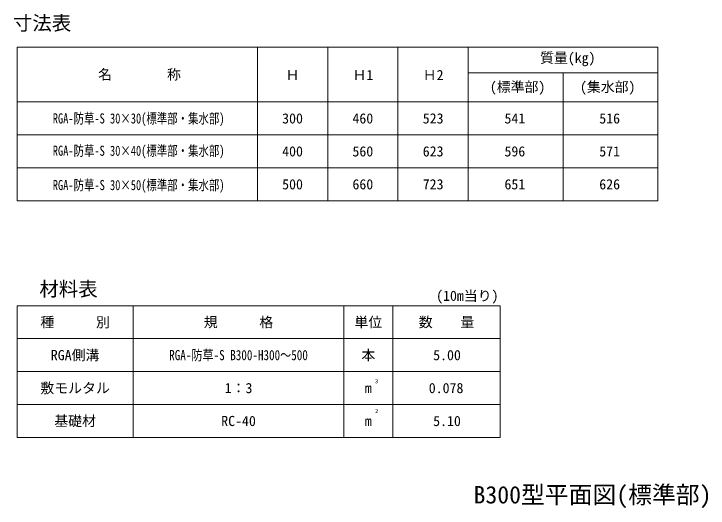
# Model space of a CAD drawing. Units: millimetres at full size, sheet at 1:20; details may follow other scales. Extents: x 0 to 8400, y 0 to 5940.
# Drawn here: x 1208 to 2958, y 1416 to 2662 of the extents above; entities that cross this region are included whole.
import ezdxf
from ezdxf.enums import TextEntityAlignment as Align

# ---------------------------------------------------------------- set-up
doc = ezdxf.new("R2010")
doc.units = ezdxf.units.MM
doc.header["$LTSCALE"] = 20
doc.layers.add('TEXT(細線）', color=1, linetype='Continuous', lineweight=13)
doc.layers.add('寸法線', color=7, linetype='Continuous', lineweight=9)
doc.styles.add('ＭＳ ゴシック', font='')
doc.styles.get('ＭＳ ゴシック').set_extended_font_data('MS Gothic')

msp = doc.modelspace()

# ---------------------------------------------------------------- linework, layer by layer
at = {"layer": 'TEXT(細線）'}
for p, q in [((2831.09, 2578.22), (1216.26, 2578.22)), ((1216.26, 2578.22), (1216.26, 2190.74)), ((1821.97, 2190.74), (1821.97, 2578.22)), ((1821.97, 2578.22), (1821.97, 2190.74)), ((1999.1, 2190.74), (1999.1, 2578.22)), ((2176.23, 2190.74), (2176.23, 2578.22)), ((2353.37, 2190.74), (2353.37, 2578.22)), ((2831.09, 2190.74), (2831.09, 2578.22)), ((2831.09, 2513.31), (2353.37, 2513.31)), ((2592.23, 2190.74), (2592.23, 2512.55)), ((2831.09, 2439.83), (1216.26, 2439.83)), ((2831.09, 2356.8), (1216.26, 2356.8)), ((2831.09, 2273.77), (1216.26, 2273.77)), ((2831.09, 2190.74), (1216.26, 2190.74)), ((1216.26, 1926.19), (1216.26, 1594.07)), ((2434.04, 1926.19), (1216.26, 1926.19)), ((1509.1, 1926.19), (1509.1, 1594.07)), ((2039.86, 1926.19), (2039.86, 1594.07)), ((2163.1, 1926.19), (2163.1, 1594.07)), ((2434.04, 1926.19), (2434.04, 1594.07)), ((2434.04, 1843.16), (1216.26, 1843.16)), ((2434.04, 1760.13), (1216.26, 1760.13)), ((2434.04, 1677.1), (1216.26, 1677.1)), ((2434.04, 1594.07), (1216.26, 1594.07))]:
    msp.add_line(p, q, dxfattribs=at)

# ---------------------------------------------------------------- texts
at = {"layer": 'TEXT(細線）', "style": 'ＭＳ ゴシック'}
for s, p in [('寸法表', (1205.85, 2609.88)), ('材料表', (1272.64, 1939.65))]:
    msp.add_text(s, height=35.92, dxfattribs=at).set_placement(p, align=Align.BOTTOM_LEFT)
for s, height, p in [('質量(kg)', 25.66, (2604.08, 2551.09)), ('名\u3000\u3000\u3000\u3000称', 25.48, (1524.93, 2509.18)), ('Ｈ', 25.66, (1910.54, 2507.7)), ('Ｈ1', 25.66, (2087.67, 2507.7)), ('Ｈ2', 25.66, (2264.8, 2507.7)), ('(標準部)', 25.66, (2477.66, 2477.68)), ('(集水部)', 25.66, (2704.65, 2477.68)), ('300', 25.66, (1910.54, 2398.32)), ('460', 25.66, (2087.67, 2398.32)), ('523', 25.66, (2264.8, 2398.32)), ('541', 25.66, (2470.72, 2398.32)), ('516', 25.66, (2709.58, 2398.32)), ('400', 25.66, (1910.54, 2315.29)), ('560', 25.66, (2087.67, 2315.29)), ('623', 25.66, (2264.8, 2315.29)), ('596', 25.66, (2470.72, 2315.29)), ('571', 25.66, (2709.58, 2315.29)), ('500', 25.66, (1910.54, 2232.26)), ('660', 25.66, (2087.67, 2232.26)), ('723', 25.66, (2264.8, 2232.26)), ('651', 25.66, (2470.72, 2232.26)), ('626', 25.66, (2709.58, 2232.26)), ('種\u3000\u3000\u3000別', 25.66, (1362.68, 1884.68)), ('規\u3000\u3000\u3000格', 25.66, (1774.48, 1884.68)), ('単位', 25.66, (2101.48, 1884.68)), ('数    量', 25.66, (2298.57, 1884.68)), ('RGA側溝', 25.66, (1362.68, 1801.65)), ('本', 25.66, (2101.48, 1801.65)), ('5.00 ', 25.66, (2308.48, 1801.65)), ('敷モルタル', 25.66, (1362.68, 1718.62)), ('3', 10.26, (2122.38, 1735.76)), ('1：3', 25.66, (1774.48, 1718.62)), ('m', 25.66, (2101.48, 1718.62)), ('0.078', 25.66, (2297.41, 1718.62)), ('2', 10.26, (2122.38, 1660.43)), ('基礎材', 25.66, (1362.68, 1635.59)), ('RC-40', 25.66, (1774.48, 1635.59)), ('5.10 ', 25.66, (2308.48, 1635.59)), ('m', 25.66, (2101.48, 1635.59))]:
    msp.add_text(s, height=height, dxfattribs=at).set_placement(p, align=Align.MIDDLE_CENTER)
for s, width, p in [('RGA-防草-S 30×30(標準部・集水部)', 0.75, (1522.75, 2398.32)), ('RGA-防草-S 30×40(標準部・集水部)', 0.75, (1522.75, 2316.83)), ('RGA-防草-S 30×50(標準部・集水部)', 0.75, (1522.75, 2230.31)), ('RGA-防草-S B300-H300～500', 0.8, (1774.48, 1801.65))]:
    msp.add_text(s, height=25.66, dxfattribs=dict(at, width=width)).set_placement(p, align=Align.MIDDLE_CENTER)
msp.add_text('(10m当り)', height=25.66, dxfattribs=at).set_placement((2429.61, 1930.74), align=Align.BOTTOM_RIGHT)
at = {"layer": '寸法線', "style": 'ＭＳ ゴシック'}
msp.add_text('B300型平面図(標準部)', height=43.99, dxfattribs=at).set_placement((2366.54, 1414.45), align=Align.BOTTOM_LEFT)

doc.saveas('drawing.dxf')
